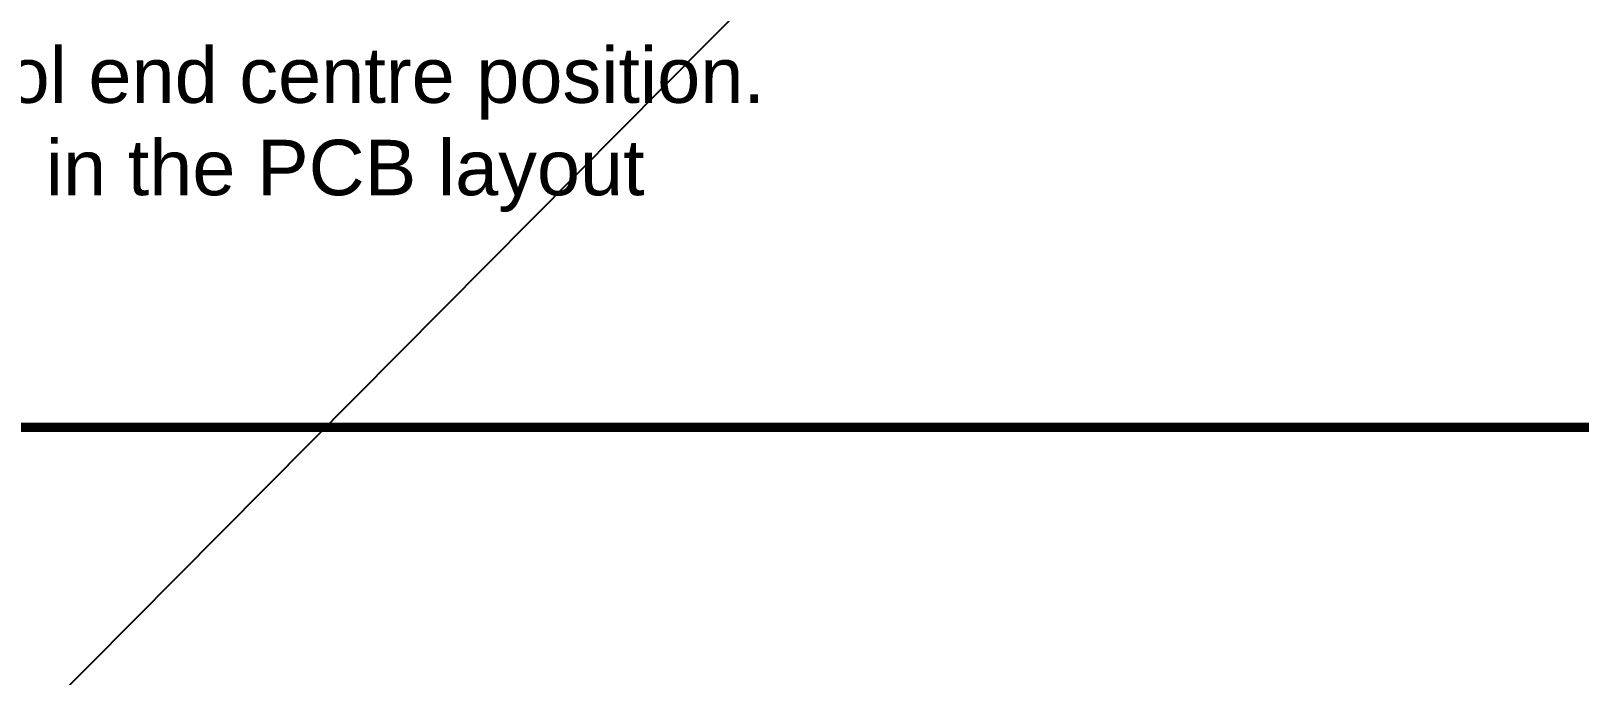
# Model space of a CAD drawing. Header units: inches. Extents: x -11 to 5379, y 0 to 5429.
# Drawn here: x 102.36 to 144.87, y 110.56 to 128.26 of the extents above; entities that cross this region are included whole.
import ezdxf

# ---------------------------------------------------------------- set-up
doc = ezdxf.new("R2010")
doc.units = ezdxf.units.IN
for name, color, linetype in [('Bottom Solder', 6, 'Continuous'), ('Dimension', 6, 'Continuous'), ('Drill Drawing', 1, 'Continuous'), ('Top Solder', 216, 'Continuous')]:
    doc.layers.add(name, color=color, linetype=linetype)
doc.styles.add('Arial', font='', dxfattribs={"height": 0.2})
doc.styles.get('Arial').set_extended_font_data('Arial')

msp = doc.modelspace()

# ---------------------------------------------------------------- linework, layer by layer
at = {"layer": 'Bottom Solder'}
msp.add_line((6.245, 12.319), (5379.208, 5429.208), dxfattribs=at)
at = {"layer": 'Dimension'}
msp.add_lwpolyline([(0, 117.373, 0.254, 0.254, 0), (146.195, 117.373, 0.254, 0.254, 0)], format="xyseb", dxfattribs=at)
at = {"layer": 'Top Solder'}
msp.add_line((6.245, 12.319), (5379.208, 5429.208), dxfattribs=at)

# ---------------------------------------------------------------- texts
at = {"layer": 'Drill Drawing', "style": 'Arial'}
for s, p in [('= Calculated from tool start centre position to tool end centre position.', (57.019, 126.288)), (' = Routed Path Length + Tool Size = Slot length as defined in the PCB layout', (46.609, 123.749))]:
    msp.add_text(s, height=1.524, dxfattribs=at).set_placement(p)

doc.saveas('drawing.dxf')
